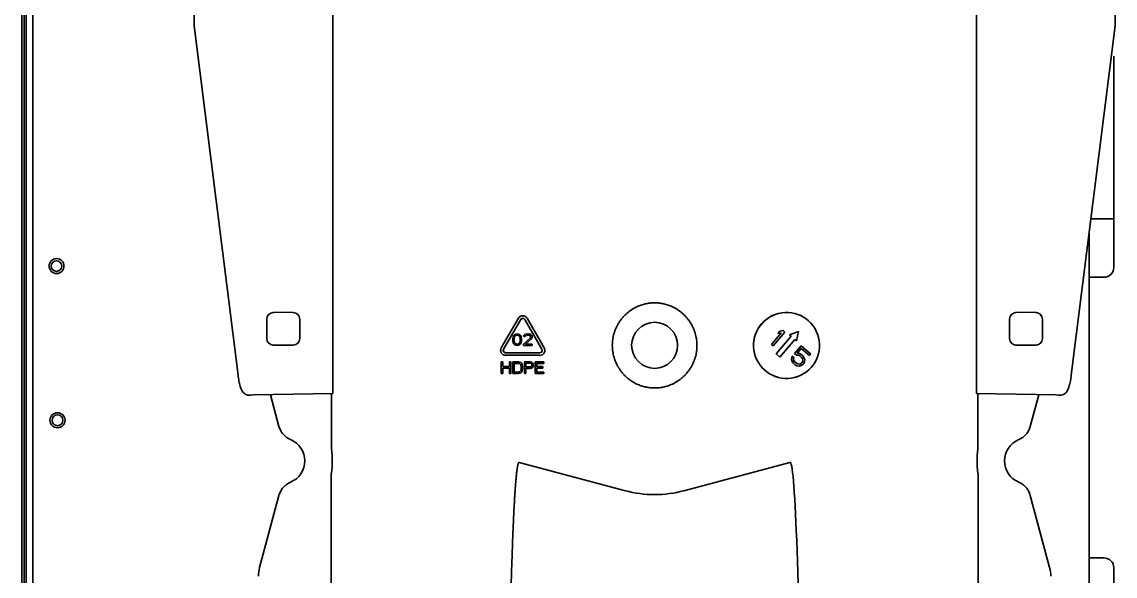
# Model space of a CAD drawing. Extents: x 6327 to 10269, y -393 to 3036.
# Drawn here: x 8426.8 to 8758, y 2470.8 to 2638.7 of the extents above; entities that cross this region are included whole.
import ezdxf

# ---------------------------------------------------------------- set-up
doc = ezdxf.new("R2010")
doc.units = 0
doc.header["$LTSCALE"] = 5
doc.layers.add('1', color=7, linetype='CONTINUOUS', true_color=0xffffff)

msp = doc.modelspace()

# ---------------------------------------------------------------- linework, layer by layer
at = {"layer": '1', "color": 7, "linetype": 'Continuous', "lineweight": 35}
for p, q in [((8426.77, 2898.93), (8426.77, 2249.53)), ((8428.07, 2264.33), (8428.07, 2899.73)), ((8427.46, 2252.53), (8427.46, 2895.93)), ((8430.07, 2853.71), (8430.07, 2359.74)), ((8520.97, 2561.44), (8520.97, 2827.06)), ((8715.97, 2821.06), (8715.97, 2561.44)), ((8478.97, 2637.85), (8478.97, 2646.17)), ((8757.97, 2646.17), (8757.97, 2637.85)), ((8479.04, 2636.69), (8492.25, 2531.72)), ((8744.7, 2531.72), (8757.9, 2636.69)), ((8757.57, 2628.33), (8757.57, 2564.33)), ((8757.57, 2579), (8750.65, 2579)), ((8750.07, 2399.33), (8750.07, 2574.45)), ((8520.97, 2558.51), (8520.97, 2561.44)), ((8715.97, 2558.51), (8715.97, 2561.44)), ((8754.57, 2561.33), (8750.07, 2561.33)), ((8520.97, 2556.25), (8520.97, 2558.51)), ((8715.97, 2558.51), (8715.97, 2556.25)), ((8520.97, 2553.32), (8520.97, 2556.25)), ((8715.97, 2553.32), (8715.97, 2556.25)), ((8502.94, 2550.67), (8505.97, 2550.73)), ((8505.97, 2550.73), (8509.01, 2550.67)), ((8520.97, 2538.24), (8520.97, 2553.32)), ((8656.01, 2550.4), (8656.01, 2550.4)), ((8715.97, 2553.32), (8715.97, 2538.24)), ((8727.94, 2550.67), (8730.97, 2550.73)), ((8730.97, 2550.73), (8734.01, 2550.67)), ((8500.97, 2542.78), (8500.97, 2548.67)), ((8510.97, 2548.67), (8510.97, 2542.78)), ((8577.21, 2548.95), (8572.02, 2539.95)), ((8577.91, 2548.55), (8572.71, 2539.55)), ((8572.71, 2539.55), (8577.9, 2548.55)), ((8577.91, 2548.55), (8577.9, 2548.55)), ((8578.88, 2549.65), (8578.87, 2549.66)), ((8579.12, 2548.55), (8584.31, 2539.55)), ((8579.81, 2548.95), (8579.81, 2548.95)), ((8585, 2539.95), (8579.81, 2548.95)), ((8579.81, 2548.95), (8585.01, 2539.95)), ((8725.97, 2548.67), (8725.97, 2542.78)), ((8735.97, 2548.67), (8735.97, 2542.78)), ((8575.8, 2543.68), (8575.66, 2543.38)), ((8576.02, 2543.9), (8575.8, 2543.68)), ((8576.38, 2544.13), (8576.02, 2543.9)), ((8576.46, 2543.75), (8576.24, 2543.6)), ((8576.24, 2543.6), (8576.46, 2543.75)), ((8576.82, 2544.2), (8576.38, 2544.13)), ((8576.83, 2543.83), (8576.46, 2543.75)), ((8576.46, 2543.75), (8576.82, 2543.83)), ((8576.46, 2543.75), (8576.46, 2543.75)), ((8577.26, 2544.13), (8576.82, 2544.2)), ((8576.83, 2543.83), (8576.82, 2543.83)), ((8576.82, 2543.83), (8577.19, 2543.75)), ((8577.19, 2543.75), (8576.83, 2543.83)), ((8577.19, 2543.75), (8577.41, 2543.6)), ((8577.26, 2544.12), (8577.26, 2544.13)), ((8577.62, 2543.9), (8577.26, 2544.13)), ((8577.26, 2544.12), (8577.63, 2543.9)), ((8577.63, 2543.9), (8577.62, 2543.9)), ((8577.84, 2543.68), (8577.62, 2543.9)), ((8577.63, 2543.9), (8577.85, 2543.68)), ((8577.85, 2543.68), (8577.84, 2543.68)), ((8577.99, 2543.38), (8577.84, 2543.68)), ((8577.85, 2543.68), (8577.99, 2543.38)), ((8578.86, 2543.68), (8578.79, 2543.38)), ((8579.16, 2543.98), (8578.86, 2543.68)), ((8579.45, 2544.13), (8579.16, 2543.98)), ((8579.3, 2543.6), (8579.52, 2543.75)), ((8579.53, 2543.75), (8579.31, 2543.6)), ((8579.96, 2544.2), (8579.45, 2544.13)), ((8579.52, 2543.75), (8579.88, 2543.83)), ((8579.53, 2543.75), (8579.52, 2543.75)), ((8579.89, 2543.83), (8579.53, 2543.75)), ((8579.89, 2543.83), (8579.88, 2543.83)), ((8579.88, 2543.83), (8580.18, 2543.83)), ((8580.18, 2543.83), (8579.89, 2543.83)), ((8580.25, 2544.2), (8579.96, 2544.2)), ((8580.54, 2543.75), (8580.18, 2543.83)), ((8580.18, 2543.83), (8580.18, 2543.83)), ((8580.18, 2543.83), (8580.54, 2543.75)), ((8580.69, 2544.13), (8580.25, 2544.2)), ((8580.54, 2543.75), (8580.76, 2543.61)), ((8580.69, 2544.13), (8580.98, 2543.98)), ((8580.69, 2544.13), (8580.69, 2544.13)), ((8580.98, 2543.98), (8580.69, 2544.13)), ((8580.98, 2543.98), (8581.27, 2543.68)), ((8580.98, 2543.98), (8580.98, 2543.98)), ((8581.27, 2543.68), (8580.98, 2543.98)), ((8581.27, 2543.68), (8581.35, 2543.38)), ((8581.27, 2543.68), (8581.27, 2543.68)), ((8581.34, 2543.38), (8581.27, 2543.68)), ((8653.83, 2541.01), (8656.8, 2544.49)), ((8656.8, 2544.49), (8653.84, 2541.02)), ((8654.36, 2540.57), (8657.93, 2544.75)), ((8655.74, 2544.31), (8656.35, 2545.02)), ((8656.35, 2545.02), (8655.74, 2544.31)), ((8656.8, 2544.49), (8655.74, 2544.31)), ((8655.74, 2544.31), (8655.74, 2544.31)), ((8657.41, 2545.2), (8656.35, 2545.02)), ((8656.35, 2545.02), (8656.35, 2545.02)), ((8656.8, 2544.49), (8656.8, 2544.49)), ((8656.8, 2544.49), (8656.8, 2544.49)), ((8657.93, 2544.75), (8657.41, 2545.2)), ((8659.29, 2543.92), (8662.01, 2544.88)), ((8659.29, 2543.92), (8659.29, 2543.92)), ((8659.79, 2543.49), (8659.29, 2543.92)), ((8659.29, 2543.92), (8659.8, 2543.49)), ((8661.48, 2542.05), (8662.01, 2544.89)), ((8662.01, 2544.88), (8662.01, 2544.89)), ((8662.01, 2544.88), (8662.01, 2544.89)), ((8505.97, 2540.73), (8502.94, 2540.78)), ((8509.01, 2540.78), (8505.97, 2540.73)), ((8575.58, 2543.16), (8575.51, 2542.78)), ((8575.51, 2542.78), (8575.51, 2542.12)), ((8575.51, 2542.12), (8575.58, 2541.74)), ((8575.66, 2543.38), (8575.58, 2543.16)), ((8575.58, 2541.74), (8575.66, 2541.52)), ((8575.66, 2541.52), (8575.8, 2541.22)), ((8575.8, 2541.22), (8576.02, 2541)), ((8575.87, 2542.71), (8575.95, 2543.16)), ((8575.87, 2542.71), (8575.88, 2542.71)), ((8575.87, 2542.19), (8575.87, 2542.71)), ((8575.88, 2542.19), (8575.87, 2542.19)), ((8575.95, 2541.74), (8575.87, 2542.19)), ((8575.95, 2543.16), (8575.88, 2542.71)), ((8575.88, 2542.71), (8575.88, 2542.19)), ((8575.88, 2542.19), (8575.95, 2541.74)), ((8576.24, 2543.6), (8575.95, 2543.16)), ((8575.95, 2543.16), (8576.24, 2543.6)), ((8575.95, 2543.16), (8575.95, 2543.16)), ((8575.95, 2541.74), (8576.24, 2541.29)), ((8575.95, 2541.74), (8575.95, 2541.74)), ((8576.24, 2541.3), (8575.95, 2541.74)), ((8576.02, 2541), (8576.38, 2540.77)), ((8576.24, 2543.6), (8576.24, 2543.6)), ((8576.24, 2541.29), (8576.24, 2541.3)), ((8576.46, 2541.15), (8576.24, 2541.3)), ((8576.24, 2541.29), (8576.46, 2541.15)), ((8576.39, 2540.77), (8576.38, 2540.77)), ((8576.38, 2540.77), (8576.82, 2540.7)), ((8576.83, 2540.7), (8576.39, 2540.77)), ((8576.82, 2541.07), (8576.46, 2541.15)), ((8577.19, 2541.15), (8576.82, 2541.07)), ((8576.82, 2540.7), (8577.26, 2540.77)), ((8576.83, 2540.7), (8576.82, 2540.7)), ((8577.26, 2540.77), (8576.83, 2540.7)), ((8577.41, 2541.3), (8577.19, 2541.15)), ((8577.63, 2541), (8577.26, 2540.77)), ((8577.26, 2540.77), (8577.62, 2541)), ((8577.26, 2540.77), (8577.26, 2540.77)), ((8577.41, 2543.6), (8577.7, 2543.16)), ((8577.7, 2541.74), (8577.41, 2541.3)), ((8577.62, 2541), (8577.84, 2541.22)), ((8577.63, 2541), (8577.62, 2541)), ((8577.85, 2541.22), (8577.63, 2541)), ((8577.7, 2543.16), (8577.77, 2542.71)), ((8577.77, 2542.19), (8577.7, 2541.74)), ((8577.77, 2542.71), (8577.77, 2542.19)), ((8577.84, 2541.22), (8577.99, 2541.52)), ((8577.85, 2541.22), (8577.84, 2541.22)), ((8577.99, 2541.52), (8577.85, 2541.22)), ((8577.99, 2543.38), (8578.07, 2543.16)), ((8577.99, 2543.38), (8577.99, 2543.38)), ((8578.06, 2543.16), (8577.99, 2543.38)), ((8578.07, 2541.74), (8577.99, 2541.52)), ((8577.99, 2541.52), (8578.06, 2541.74)), ((8577.99, 2541.52), (8577.99, 2541.52)), ((8578.07, 2543.16), (8578.06, 2543.16)), ((8578.13, 2542.79), (8578.06, 2543.16)), ((8578.06, 2541.74), (8578.13, 2542.12)), ((8578.07, 2541.74), (8578.06, 2541.74)), ((8578.07, 2543.16), (8578.14, 2542.78)), ((8578.14, 2542.11), (8578.07, 2541.74)), ((8578.14, 2542.78), (8578.13, 2542.79)), ((8578.13, 2542.12), (8578.13, 2542.79)), ((8578.14, 2542.11), (8578.13, 2542.12)), ((8578.14, 2542.78), (8578.14, 2542.11)), ((8580.76, 2542.93), (8578.72, 2541.07)), ((8578.72, 2541.07), (8578.72, 2540.7)), ((8581.35, 2540.7), (8578.72, 2540.7)), ((8578.72, 2540.7), (8578.72, 2540.7)), ((8578.72, 2540.7), (8581.34, 2540.7)), ((8578.8, 2543.38), (8578.79, 2543.38)), ((8578.79, 2543.38), (8579.16, 2543.38)), ((8579.16, 2543.38), (8578.8, 2543.38)), ((8579.31, 2543.6), (8579.16, 2543.38)), ((8579.16, 2543.38), (8579.3, 2543.6)), ((8579.16, 2543.38), (8579.16, 2543.38)), ((8579.31, 2543.6), (8579.3, 2543.6)), ((8579.3, 2541.07), (8581.12, 2542.71)), ((8581.34, 2541.07), (8579.3, 2541.07)), ((8581.13, 2542.71), (8579.31, 2541.07)), ((8580.76, 2543.61), (8580.9, 2543.38)), ((8580.9, 2543.23), (8580.76, 2542.93)), ((8580.9, 2543.38), (8580.9, 2543.23)), ((8581.12, 2542.71), (8581.27, 2542.93)), ((8581.13, 2542.71), (8581.12, 2542.71)), ((8581.27, 2542.93), (8581.13, 2542.71)), ((8581.35, 2543.23), (8581.27, 2542.93)), ((8581.27, 2542.93), (8581.34, 2543.23)), ((8581.27, 2542.93), (8581.27, 2542.93)), ((8581.35, 2543.38), (8581.34, 2543.38)), ((8581.34, 2543.23), (8581.34, 2543.38)), ((8581.35, 2543.23), (8581.34, 2543.23)), ((8581.35, 2541.07), (8581.34, 2541.07)), ((8581.34, 2540.7), (8581.34, 2541.07)), ((8581.35, 2540.7), (8581.34, 2540.7)), ((8581.35, 2543.38), (8581.35, 2543.23)), ((8581.35, 2541.07), (8581.35, 2540.7)), ((8653.83, 2541.01), (8653.84, 2541.02)), ((8654.36, 2540.57), (8653.83, 2541.01)), ((8653.84, 2541.02), (8654.36, 2540.57)), ((8654.36, 2540.57), (8654.36, 2540.57)), ((8659.8, 2543.49), (8655.25, 2538.16)), ((8655.25, 2538.16), (8659.79, 2543.49)), ((8656.43, 2537.16), (8660.98, 2542.48)), ((8659.79, 2543.49), (8659.8, 2543.49)), ((8660.83, 2538.27), (8662.81, 2540.59)), ((8662.81, 2540.59), (8660.83, 2538.27)), ((8661.48, 2542.05), (8660.97, 2542.48)), ((8660.98, 2542.48), (8661.48, 2542.05)), ((8661.48, 2542.05), (8661.48, 2542.05)), ((8662.81, 2540.59), (8662.81, 2540.59)), ((8665.77, 2538.06), (8662.81, 2540.59)), ((8730.97, 2540.73), (8727.94, 2540.78)), ((8734.01, 2540.78), (8730.97, 2540.73)), ((8520.97, 2535.29), (8520.97, 2538.24)), ((8572.71, 2539.55), (8572.71, 2539.55)), ((8572.95, 2537.75), (8572.96, 2537.74)), ((8583.7, 2538.5), (8573.31, 2538.5)), ((8573.32, 2537.7), (8573.31, 2537.7)), ((8573.31, 2537.7), (8583.7, 2537.7)), ((8583.71, 2537.7), (8573.32, 2537.7)), ((8583.71, 2537.7), (8583.7, 2537.7)), ((8585.01, 2539.95), (8585, 2539.95)), ((8656.43, 2537.16), (8655.25, 2538.16)), ((8655.25, 2538.16), (8656.43, 2537.16)), ((8655.25, 2538.16), (8655.25, 2538.16)), ((8656.43, 2537.16), (8656.43, 2537.16)), ((8660.02, 2536.97), (8660.15, 2537.47)), ((8660.15, 2537.47), (8660.02, 2536.97)), ((8660.15, 2537.47), (8660.15, 2537.47)), ((8660.67, 2537.03), (8660.15, 2537.47)), ((8660.54, 2536.52), (8660.67, 2537.03)), ((8660.83, 2538.27), (8660.83, 2538.27)), ((8661.44, 2537.75), (8660.83, 2538.27)), ((8660.83, 2538.27), (8661.44, 2537.75)), ((8661.44, 2537.75), (8661.44, 2537.75)), ((8662.02, 2537.72), (8661.44, 2537.75)), ((8661.44, 2537.75), (8662.02, 2537.72)), ((8661.65, 2538.35), (8662.87, 2539.77)), ((8662.31, 2538.24), (8661.65, 2538.35)), ((8662.02, 2537.72), (8662.02, 2537.72)), ((8662.44, 2537.51), (8662.02, 2537.72)), ((8662.02, 2537.72), (8662.45, 2537.51)), ((8662.83, 2537.96), (8662.31, 2538.24)), ((8662.44, 2537.51), (8662.45, 2537.51)), ((8662.97, 2537.07), (8662.44, 2537.51)), ((8662.45, 2537.51), (8662.97, 2537.07)), ((8663.35, 2537.51), (8662.83, 2537.96)), ((8665.39, 2537.61), (8662.86, 2539.77)), ((8662.87, 2539.77), (8665.39, 2537.61)), ((8662.97, 2537.07), (8662.97, 2537.07)), ((8663.24, 2536.68), (8662.97, 2537.07)), ((8662.97, 2537.07), (8663.24, 2536.68)), ((8663.71, 2537.05), (8663.35, 2537.51)), ((8663.92, 2536.41), (8663.71, 2537.05)), ((8665.39, 2537.61), (8665.77, 2538.06)), ((8665.39, 2537.61), (8665.39, 2537.61)), ((8715.97, 2535.29), (8715.97, 2538.24)), ((8520.97, 2533.52), (8520.97, 2535.29)), ((8572.45, 2535.7), (8572.01, 2535.7)), ((8572.01, 2535.7), (8572.01, 2532.2)), ((8572.45, 2535.7), (8572.45, 2535.7)), ((8572.45, 2534.29), (8572.45, 2535.7)), ((8572.45, 2535.7), (8572.45, 2534.29)), ((8574.49, 2534.29), (8572.45, 2534.29)), ((8572.45, 2533.84), (8572.45, 2533.84)), ((8572.45, 2533.84), (8574.49, 2533.84)), ((8572.45, 2532.2), (8572.45, 2533.84)), ((8574.49, 2533.84), (8572.45, 2533.84)), ((8572.45, 2533.84), (8572.45, 2532.2)), ((8574.93, 2535.7), (8574.49, 2535.7)), ((8574.49, 2535.7), (8574.49, 2534.29)), ((8574.49, 2533.84), (8574.49, 2532.2)), ((8574.93, 2535.7), (8574.93, 2535.7)), ((8574.93, 2532.2), (8574.93, 2535.7)), ((8574.93, 2535.7), (8574.93, 2532.2)), ((8575.51, 2535.7), (8575.51, 2532.2)), ((8577.26, 2535.7), (8575.51, 2535.7)), ((8575.95, 2535.25), (8575.95, 2532.65)), ((8577.26, 2535.25), (8575.95, 2535.25)), ((8575.95, 2535.25), (8575.95, 2535.25)), ((8575.95, 2532.65), (8575.95, 2535.25)), ((8575.95, 2535.25), (8577.26, 2535.25)), ((8577.62, 2535.63), (8577.26, 2535.7)), ((8577.26, 2535.25), (8577.55, 2535.18)), ((8577.55, 2535.18), (8577.77, 2535.03)), ((8577.63, 2535.62), (8577.62, 2535.63)), ((8577.91, 2535.48), (8577.62, 2535.63)), ((8577.63, 2535.62), (8577.92, 2535.48)), ((8577.77, 2535.03), (8577.91, 2534.81)), ((8577.92, 2535.48), (8577.91, 2535.48)), ((8578.2, 2535.18), (8577.91, 2535.48)), ((8577.91, 2534.81), (8577.99, 2534.51)), ((8577.92, 2535.48), (8578.21, 2535.18)), ((8577.99, 2534.51), (8577.99, 2533.39)), ((8578.21, 2535.18), (8578.2, 2535.18)), ((8578.35, 2534.88), (8578.2, 2535.18)), ((8578.21, 2535.18), (8578.36, 2534.88)), ((8578.36, 2534.88), (8578.35, 2534.88)), ((8578.42, 2534.51), (8578.35, 2534.88)), ((8578.36, 2534.88), (8578.43, 2534.51)), ((8578.43, 2534.51), (8578.42, 2534.51)), ((8578.42, 2533.39), (8578.42, 2534.51)), ((8578.43, 2534.51), (8578.43, 2533.39)), ((8580.75, 2535.7), (8579.01, 2535.7)), ((8579.01, 2535.7), (8579.01, 2532.2)), ((8579.45, 2535.33), (8579.44, 2535.33)), ((8579.44, 2534.21), (8579.44, 2535.33)), ((8579.44, 2535.33), (8580.83, 2535.33)), ((8580.83, 2534.21), (8579.44, 2534.21)), ((8579.45, 2533.76), (8579.44, 2533.76)), ((8579.44, 2532.2), (8579.44, 2533.76)), ((8579.44, 2533.76), (8580.75, 2533.76)), ((8579.45, 2535.33), (8579.45, 2534.21)), ((8580.83, 2535.33), (8579.45, 2535.33)), ((8580.76, 2533.76), (8579.45, 2533.76)), ((8579.45, 2533.76), (8579.45, 2532.2)), ((8581.12, 2535.63), (8580.75, 2535.7)), ((8580.75, 2533.76), (8581.12, 2533.84)), ((8580.76, 2533.76), (8580.75, 2533.76)), ((8581.12, 2533.84), (8580.76, 2533.76)), ((8580.83, 2535.33), (8581.05, 2535.25)), ((8581.05, 2534.29), (8580.83, 2534.21)), ((8581.05, 2535.25), (8581.19, 2535.11)), ((8581.19, 2534.43), (8581.05, 2534.29)), ((8581.12, 2535.63), (8581.12, 2535.63)), ((8581.41, 2535.4), (8581.12, 2535.63)), ((8581.12, 2535.63), (8581.42, 2535.4)), ((8581.12, 2533.84), (8581.41, 2534.06)), ((8581.42, 2534.06), (8581.12, 2533.84)), ((8581.12, 2533.84), (8581.12, 2533.84)), ((8581.19, 2535.11), (8581.27, 2534.88)), ((8581.27, 2534.66), (8581.19, 2534.43)), ((8581.27, 2534.88), (8581.27, 2534.66)), ((8581.42, 2535.4), (8581.41, 2535.4)), ((8581.63, 2535.11), (8581.41, 2535.4)), ((8581.41, 2534.06), (8581.63, 2534.36)), ((8581.42, 2534.06), (8581.41, 2534.06)), ((8581.42, 2535.4), (8581.63, 2535.1)), ((8581.63, 2534.36), (8581.42, 2534.06)), ((8581.63, 2535.1), (8581.63, 2535.11)), ((8581.7, 2534.88), (8581.63, 2535.11)), ((8581.63, 2535.1), (8581.71, 2534.88)), ((8581.63, 2534.36), (8581.7, 2534.58)), ((8581.71, 2534.58), (8581.63, 2534.36)), ((8581.63, 2534.36), (8581.63, 2534.36)), ((8581.7, 2534.58), (8581.7, 2534.88)), ((8581.7, 2534.88), (8581.71, 2534.88)), ((8581.71, 2534.58), (8581.7, 2534.58)), ((8581.71, 2534.88), (8581.71, 2534.58)), ((8584.91, 2535.7), (8582.29, 2535.7)), ((8582.29, 2535.7), (8582.29, 2532.2)), ((8582.73, 2535.25), (8582.72, 2535.25)), ((8582.72, 2534.29), (8582.72, 2535.25)), ((8582.72, 2535.25), (8584.91, 2535.25)), ((8584.62, 2534.29), (8582.72, 2534.29)), ((8582.73, 2533.84), (8582.72, 2533.84)), ((8582.72, 2532.65), (8582.72, 2533.84)), ((8582.72, 2533.84), (8584.62, 2533.84)), ((8584.91, 2535.25), (8582.73, 2535.25)), ((8582.73, 2535.25), (8582.73, 2534.29)), ((8584.62, 2533.84), (8582.73, 2533.84)), ((8582.73, 2533.84), (8582.73, 2532.65)), ((8584.62, 2534.28), (8584.62, 2534.29)), ((8584.62, 2533.84), (8584.62, 2534.29)), ((8584.62, 2534.28), (8584.62, 2533.84)), ((8584.62, 2533.84), (8584.62, 2533.84)), ((8584.91, 2535.7), (8584.91, 2535.7)), ((8584.91, 2535.25), (8584.91, 2535.7)), ((8584.91, 2535.7), (8584.91, 2535.25)), ((8584.91, 2535.25), (8584.91, 2535.25)), ((8659.98, 2536.39), (8660.02, 2536.97)), ((8660.02, 2536.97), (8659.98, 2536.39)), ((8660.18, 2535.75), (8659.98, 2536.39)), ((8659.98, 2536.39), (8660.19, 2535.75)), ((8659.98, 2536.39), (8659.98, 2536.39)), ((8660.02, 2536.97), (8660.02, 2536.97)), ((8660.54, 2535.29), (8660.18, 2535.75)), ((8660.18, 2535.75), (8660.19, 2535.75)), ((8660.19, 2535.75), (8660.55, 2535.29)), ((8660.65, 2536.12), (8660.54, 2536.52)), ((8661.07, 2534.84), (8660.54, 2535.29)), ((8660.54, 2535.29), (8660.55, 2535.29)), ((8660.55, 2535.29), (8661.07, 2534.84)), ((8660.93, 2535.73), (8660.65, 2536.12)), ((8661.45, 2535.29), (8660.93, 2535.73)), ((8661.58, 2534.56), (8661.07, 2534.84)), ((8661.07, 2534.84), (8661.07, 2534.84)), ((8661.07, 2534.84), (8661.58, 2534.56)), ((8661.87, 2535.08), (8661.45, 2535.29)), ((8661.58, 2534.56), (8661.58, 2534.56)), ((8662.24, 2534.45), (8661.58, 2534.56)), ((8661.58, 2534.56), (8662.25, 2534.45)), ((8662.29, 2535.03), (8661.87, 2535.08)), ((8662.81, 2534.59), (8662.24, 2534.45)), ((8662.24, 2534.45), (8662.25, 2534.45)), ((8662.69, 2535.15), (8662.29, 2535.03)), ((8662.29, 2535.03), (8662.29, 2535.03)), ((8662.69, 2535.15), (8663, 2535.34)), ((8663, 2535.34), (8662.69, 2535.15)), ((8662.69, 2535.15), (8662.69, 2535.15)), ((8662.81, 2534.59), (8663.36, 2534.88)), ((8662.81, 2534.59), (8662.81, 2534.59)), ((8662.81, 2534.59), (8662.81, 2534.59)), ((8663, 2535.34), (8663.15, 2535.52)), ((8663.16, 2535.52), (8663, 2535.34)), ((8663, 2535.34), (8663, 2535.34)), ((8663.15, 2535.52), (8663.29, 2535.86)), ((8663.15, 2535.52), (8663.16, 2535.52)), ((8663.3, 2535.86), (8663.16, 2535.52)), ((8663.24, 2536.68), (8663.24, 2536.68)), ((8663.35, 2536.28), (8663.24, 2536.68)), ((8663.24, 2536.68), (8663.35, 2536.28)), ((8663.29, 2535.86), (8663.35, 2536.28)), ((8663.29, 2535.86), (8663.3, 2535.86)), ((8663.35, 2536.28), (8663.3, 2535.86)), ((8663.35, 2536.28), (8663.35, 2536.28)), ((8663.36, 2534.88), (8663.67, 2535.24)), ((8663.67, 2535.24), (8663.87, 2535.83)), ((8663.87, 2535.83), (8663.92, 2536.41)), ((8715.97, 2535.29), (8715.97, 2533.52)), ((8520.97, 2530.56), (8520.97, 2533.52)), ((8520.97, 2527.61), (8520.97, 2530.56)), ((8572.02, 2532.2), (8572.01, 2532.2)), ((8572.01, 2532.2), (8572.45, 2532.2)), ((8572.45, 2532.2), (8572.02, 2532.2)), ((8572.45, 2532.2), (8572.45, 2532.2)), ((8574.49, 2532.2), (8574.93, 2532.2)), ((8574.49, 2532.2), (8574.49, 2532.2)), ((8574.93, 2532.2), (8574.49, 2532.2)), ((8574.93, 2532.2), (8574.93, 2532.2)), ((8575.51, 2532.2), (8575.51, 2532.2)), ((8575.51, 2532.2), (8577.26, 2532.2)), ((8577.26, 2532.2), (8575.51, 2532.2)), ((8577.26, 2532.65), (8575.95, 2532.65)), ((8577.55, 2532.72), (8577.26, 2532.65)), ((8577.26, 2532.2), (8577.62, 2532.28)), ((8577.63, 2532.27), (8577.26, 2532.2)), ((8577.26, 2532.2), (8577.26, 2532.2)), ((8577.77, 2532.87), (8577.55, 2532.72)), ((8577.62, 2532.28), (8577.91, 2532.42)), ((8577.63, 2532.27), (8577.62, 2532.28)), ((8577.92, 2532.42), (8577.63, 2532.27)), ((8577.91, 2533.09), (8577.77, 2532.87)), ((8577.99, 2533.39), (8577.91, 2533.09)), ((8577.91, 2532.42), (8578.2, 2532.72)), ((8577.92, 2532.42), (8577.91, 2532.42)), ((8578.21, 2532.72), (8577.92, 2532.42)), ((8578.2, 2532.72), (8578.35, 2533.02)), ((8578.21, 2532.72), (8578.2, 2532.72)), ((8578.36, 2533.02), (8578.21, 2532.72)), ((8578.35, 2533.02), (8578.42, 2533.39)), ((8578.36, 2533.02), (8578.35, 2533.02)), ((8578.43, 2533.39), (8578.36, 2533.02)), ((8578.43, 2533.39), (8578.42, 2533.39)), ((8579.01, 2532.2), (8579.01, 2532.2)), ((8579.01, 2532.2), (8579.44, 2532.2)), ((8579.45, 2532.2), (8579.01, 2532.2)), ((8579.45, 2532.2), (8579.44, 2532.2)), ((8582.29, 2532.2), (8584.91, 2532.2)), ((8582.29, 2532.2), (8582.29, 2532.2)), ((8584.91, 2532.2), (8582.29, 2532.2)), ((8584.91, 2532.65), (8582.72, 2532.65)), ((8584.91, 2532.2), (8584.91, 2532.65)), ((8584.91, 2532.65), (8584.91, 2532.65)), ((8584.91, 2532.65), (8584.91, 2532.2)), ((8584.91, 2532.2), (8584.91, 2532.2)), ((8660.86, 2531), (8660.86, 2531)), ((8715.97, 2530.56), (8715.97, 2533.52)), ((8715.97, 2530.56), (8715.97, 2527.61)), ((8520.97, 2527.61), (8520.97, 2526.11)), ((8715.97, 2526.11), (8715.97, 2527.61)), ((8496, 2525.67), (8495.46, 2525.66)), ((8496.96, 2525.69), (8496, 2525.67)), ((8520.97, 2526.11), (8496.96, 2525.69)), ((8504.67, 2516.17), (8502.1, 2525.78)), ((8739.98, 2525.69), (8715.97, 2526.11)), ((8734.85, 2525.78), (8732.27, 2516.17)), ((8740.95, 2525.67), (8739.98, 2525.69)), ((8741.48, 2525.66), (8740.95, 2525.67)), ((8609.61, 2496.7), (8577.47, 2505.25)), ((8659.47, 2505.25), (8627.34, 2496.7)), ((8498.81, 2473.41), (8504.67, 2495.28)), ((8732.27, 2495.28), (8738.13, 2473.41)), ((8750.07, 2476.33), (8754.57, 2476.33)), ((8757.57, 2473.33), (8757.57, 2409.33))]:
    msp.add_line(p, q, dxfattribs=at)
for centre, radius in [((8437.27, 2564.73), 2.25), ((8437.27, 2564.73), 1.6), ((8618.47, 2540.73), 6.97), ((8437.57, 2518.03), 2.28), ((8437.57, 2518.03), 1.65)]:
    msp.add_circle(centre, radius, dxfattribs=at)
for centre, radius, start, end in [((8754.57, 2564.33), 3, 270, 0), ((8502.97, 2548.67), 2, 91, 180), ((8508.97, 2548.67), 2, 0, 89), ((8727.97, 2548.67), 2, 91, 180), ((8733.97, 2548.67), 2, 0, 89), ((8502.97, 2542.78), 2, 180, 269), ((8508.97, 2542.78), 2, 271, 0), ((8727.97, 2542.78), 2, 180, 269), ((8733.97, 2542.78), 2, 271, 0), ((8505.47, 2505.73), 7, 292.5978, 67.4022), ((8731.47, 2505.73), 7, 112.5978, 247.4022), ((8754.57, 2473.33), 3, 0, 90), ((8508.47, 2470.82), 10, 165.0001, 179.9999)]:
    msp.add_arc(centre, radius, start, end, dxfattribs=at)
for centre, major_axis, ratio, start_param, end_param in [((8658.43, 2540.7), (2.43, -9.7), 0.999838, 3.141683, 6.283177), ((8578.51, 2548.2), (-0.36, -1.46), 0.999838, 2.339425, 4.43382), ((8578.51, 2548.2), (0.17, 0.679), 0.999838, 5.481018, 7.575413), ((8578.51, 2548.2), (-0.17, -0.679), 0.999838, 3.141609, 4.43382), ((8578.51, 2548.2), (0.36, 1.46), 0.999838, 5.481018, 6.283203), ((8573.31, 2539.2), (-0.36, -1.46), 0.999838, 4.43382, 6.528215), ((8573.31, 2539.2), (0.17, 0.679), 0.999838, 1.292228, 3.386623), ((8573.32, 2539.2), (-0.17, -0.679), 0.999838, 4.43382, 6.283177), ((8573.32, 2539.2), (0.36, 1.46), 0.999838, 3.141577, 3.386623), ((8583.7, 2539.2), (-0.36, -1.46), 0.999838, 0.24503, 2.339425), ((8583.7, 2539.2), (0.17, 0.679), 0.999838, 3.386623, 5.481018), ((8583.71, 2539.2), (0.36, 1.46), 0.999838, 3.386623, 5.481018), ((8659.47, 2322.34), (-0.07, -182.94), 0.021861, 2.096015, 3.159067), ((8618.47, 2529.25), (33.82, 0), 0.997564, 4.447131, 4.977647), ((8728.47, 2470.82), (-9.92, -1.31), 0.999845, 3.010713, 3.272472)]:
    msp.add_ellipse(centre, major_axis=major_axis, ratio=ratio, start_param=start_param, end_param=end_param, dxfattribs=at)
msp.add_ellipse((8658.44, 2540.7), major_axis=(-2.43, 9.7), ratio=0.999838, dxfattribs=at)
for points, degree in [([(8478.97, 2637.86), (8479.05, 2636.64)], 1), ([(8757.9, 2636.64), (8757.97, 2637.86)], 1), ([(8520.53, 2509.65), (8520.55, 2517.96), (8520.56, 2526.11)], 2), ([(8716.38, 2526.11), (8716.4, 2517.96), (8716.42, 2509.65)], 2), ([(8520.35, 2369.25), (8520.52, 2501.74)], 1), ([(8716.43, 2501.74), (8716.59, 2369.25)], 1)]:
    msp.add_open_spline(points, degree=degree, dxfattribs=at)
for points, knots in [([(8623.84, 2552.41), (8623.42, 2552.6), (8622.56, 2552.95), (8621.67, 2553.2), (8621.16, 2553.31), (8621.11, 2553.32), (8620.99, 2553.34), (8620.82, 2553.38), (8620.65, 2553.41), (8620.31, 2553.46), (8620.08, 2553.5), (8619.4, 2553.57), (8618.94, 2553.6), (8618.01, 2553.6), (8617.09, 2553.55), (8616.18, 2553.4), (8615.67, 2553.28), (8615.61, 2553.27), (8615.5, 2553.24), (8615.33, 2553.2), (8614.94, 2553.1), (8614.61, 2553), (8613.96, 2552.77), (8613.53, 2552.6), (8613.11, 2552.41)], [0, 0, 0, 0, 0.125, 0.25, 0.25, 0.265625, 0.265625, 0.28125, 0.3125, 0.3125, 0.375, 0.375, 0.5, 0.5, 0.625, 0.75, 0.75, 0.765625, 0.765625, 0.78125, 0.8125, 0.875, 0.875, 1, 1, 1, 1]), ([(8613.11, 2552.41), (8612.83, 2552.28), (8612.56, 2552.14), (8612.03, 2551.84), (8611.5, 2551.53), (8610.76, 2551), (8610.28, 2550.61), (8610, 2550.36), (8609.94, 2550.31), (8609.83, 2550.21), (8609.77, 2550.16), (8609.6, 2550), (8609.49, 2549.89), (8609.17, 2549.56), (8608.76, 2549.11), (8608.19, 2548.4), (8607.67, 2547.65), (8607.36, 2547.13), (8607.18, 2546.79), (8607.14, 2546.72), (8607.07, 2546.58), (8606.97, 2546.38), (8606.87, 2546.17), (8606.68, 2545.75), (8606.45, 2545.19), (8606.16, 2544.32), (8606.01, 2543.73), (8605.91, 2543.29), (8605.87, 2543.06), (8605.83, 2542.84), (8605.81, 2542.68), (8605.8, 2542.61), (8605.74, 2542.23), (8605.71, 2541.92), (8605.66, 2541.31), (8605.64, 2540.71), (8605.68, 2539.8), (8605.74, 2539.19), (8605.8, 2538.74), (8605.83, 2538.59), (8605.87, 2538.36), (8605.88, 2538.28), (8605.91, 2538.13), (8605.99, 2537.76), (8606.08, 2537.39), (8606.25, 2536.8), (8606.44, 2536.22), (8606.79, 2535.38), (8607.06, 2534.83), (8607.24, 2534.5), (8607.28, 2534.43), (8607.35, 2534.3), (8607.39, 2534.23), (8607.51, 2534.03), (8607.59, 2533.9), (8607.84, 2533.51), (8608.18, 2533.01), (8608.75, 2532.3), (8609.37, 2531.63), (8609.81, 2531.21), (8610.1, 2530.95), (8610.16, 2530.9), (8610.27, 2530.8), (8610.45, 2530.66), (8610.63, 2530.51), (8611, 2530.24), (8611.5, 2529.88), (8612.28, 2529.41), (8612.82, 2529.13), (8613.1, 2529)], [0, 0, 0, 0, 0.03125, 0.03125, 0.0625, 0.09375, 0.125, 0.125, 0.132813, 0.132813, 0.140625, 0.140625, 0.15625, 0.15625, 0.1875, 0.21875, 0.25, 0.28125, 0.28125, 0.289063, 0.289063, 0.296875, 0.3125, 0.3125, 0.34375, 0.375, 0.40625, 0.40625, 0.421875, 0.429688, 0.429688, 0.4375, 0.4375, 0.46875, 0.46875, 0.5, 0.53125, 0.5625, 0.5625, 0.578125, 0.578125, 0.585938, 0.585938, 0.59375, 0.625, 0.625, 0.65625, 0.6875, 0.71875, 0.71875, 0.726563, 0.726563, 0.734375, 0.734375, 0.75, 0.75, 0.78125, 0.8125, 0.84375, 0.875, 0.875, 0.882813, 0.882813, 0.890625, 0.90625, 0.90625, 0.9375, 0.96875, 1, 1, 1, 1]), ([(8623.84, 2529), (8624.12, 2529.13), (8624.39, 2529.27), (8624.93, 2529.57), (8625.45, 2529.88), (8626.19, 2530.41), (8626.67, 2530.79), (8626.95, 2531.05), (8627.01, 2531.1), (8627.13, 2531.2), (8627.18, 2531.25), (8627.35, 2531.41), (8627.46, 2531.52), (8627.78, 2531.85), (8628.19, 2532.29), (8628.76, 2533.01), (8629.28, 2533.76), (8629.59, 2534.28), (8629.77, 2534.62), (8629.81, 2534.69), (8629.88, 2534.83), (8629.98, 2535.03), (8630.08, 2535.24), (8630.27, 2535.66), (8630.5, 2536.22), (8630.79, 2537.08), (8630.94, 2537.67), (8631.03, 2538.12), (8631.08, 2538.35), (8631.12, 2538.57), (8631.14, 2538.73), (8631.15, 2538.8), (8631.21, 2539.18), (8631.24, 2539.49), (8631.28, 2540.09), (8631.3, 2540.7), (8631.27, 2541.61), (8631.21, 2542.22), (8631.14, 2542.67), (8631.12, 2542.82), (8631.08, 2543.05), (8631.06, 2543.13), (8631.03, 2543.28), (8630.95, 2543.65), (8630.86, 2544.02), (8630.69, 2544.61), (8630.5, 2545.19), (8630.15, 2546.03), (8629.88, 2546.58), (8629.66, 2546.98), (8629.59, 2547.11), (8629.43, 2547.38), (8629.35, 2547.51), (8629.11, 2547.9), (8628.76, 2548.4), (8628.19, 2549.11), (8627.58, 2549.78), (8627.13, 2550.2), (8626.79, 2550.51), (8626.67, 2550.61), (8626.43, 2550.8), (8626.31, 2550.89), (8625.94, 2551.17), (8625.44, 2551.52), (8624.66, 2552), (8624.11, 2552.28), (8623.84, 2552.41)], [0, 0, 0, 0, 0.03125, 0.03125, 0.0625, 0.09375, 0.125, 0.125, 0.132812, 0.132812, 0.140625, 0.140625, 0.15625, 0.15625, 0.1875, 0.21875, 0.25, 0.28125, 0.28125, 0.289062, 0.289062, 0.296875, 0.3125, 0.3125, 0.34375, 0.375, 0.40625, 0.40625, 0.421875, 0.429687, 0.429687, 0.4375, 0.4375, 0.46875, 0.46875, 0.5, 0.53125, 0.5625, 0.5625, 0.578125, 0.578125, 0.585937, 0.585937, 0.59375, 0.625, 0.625, 0.65625, 0.6875, 0.71875, 0.71875, 0.734375, 0.734375, 0.75, 0.75, 0.78125, 0.8125, 0.84375, 0.875, 0.875, 0.890625, 0.890625, 0.90625, 0.90625, 0.9375, 0.96875, 1, 1, 1, 1]), ([(8492.25, 2531.72), (8492.29, 2531.4), (8492.42, 2530.46), (8492.69, 2529.07), (8493.11, 2527.67), (8493.58, 2526.7), (8494.27, 2525.97), (8494.97, 2525.69), (8495.36, 2525.66), (8495.46, 2525.66)], [0, 0, 0, 0, 0.10018, 0.295503, 0.496793, 0.714677, 0.849634, 0.961722, 1, 1, 1, 1]), ([(8741.48, 2525.66), (8741.8, 2525.68), (8742.36, 2525.79), (8743.01, 2526.29), (8743.47, 2526.92), (8743.88, 2527.81), (8744.27, 2529.11), (8744.53, 2530.5), (8744.66, 2531.44), (8744.7, 2531.72)], [0, 0, 0, 0, 0.112809, 0.221177, 0.342381, 0.507281, 0.705354, 0.912323, 1, 1, 1, 1]), ([(8613.1, 2529), (8613.52, 2528.8), (8614.38, 2528.46), (8615.27, 2528.21), (8615.78, 2528.1), (8615.84, 2528.08), (8615.95, 2528.06), (8616.12, 2528.03), (8616.29, 2528), (8616.63, 2527.94), (8616.86, 2527.91), (8617.55, 2527.83), (8618.01, 2527.81), (8618.94, 2527.81), (8619.86, 2527.86), (8620.77, 2528.01), (8621.28, 2528.12), (8621.34, 2528.13), (8621.45, 2528.16), (8621.62, 2528.2), (8622.01, 2528.31), (8622.34, 2528.41), (8622.99, 2528.63), (8623.42, 2528.8), (8623.84, 2529)], [0, 0, 0, 0, 0.125, 0.25, 0.25, 0.265625, 0.265625, 0.28125, 0.3125, 0.3125, 0.375, 0.375, 0.5, 0.5, 0.625, 0.75, 0.75, 0.765625, 0.765625, 0.78125, 0.8125, 0.875, 0.875, 1, 1, 1, 1]), ([(8508.16, 2512.19), (8507.95, 2512.28), (8507.74, 2512.38), (8507.35, 2512.6), (8507.15, 2512.72), (8506.88, 2512.92), (8506.79, 2512.99), (8506.65, 2513.1), (8506.61, 2513.13), (8506.52, 2513.21), (8506.48, 2513.25), (8506.27, 2513.44), (8506.11, 2513.6), (8505.81, 2513.95), (8505.67, 2514.12), (8505.47, 2514.41), (8505.41, 2514.5), (8505.32, 2514.65), (8505.29, 2514.7), (8505.23, 2514.8), (8505.21, 2514.85), (8505.07, 2515.1), (8504.88, 2515.52), (8504.73, 2515.95), (8504.67, 2516.17)], [0, 0, 0, 0, 0.125, 0.125, 0.25, 0.25, 0.3125, 0.3125, 0.34375, 0.34375, 0.375, 0.375, 0.5, 0.5, 0.625, 0.625, 0.6875, 0.6875, 0.71875, 0.71875, 0.75, 0.75, 0.875, 1, 1, 1, 1]), ([(8728.78, 2512.19), (8729, 2512.28), (8729.2, 2512.38), (8729.6, 2512.6), (8729.79, 2512.72), (8730.07, 2512.92), (8730.16, 2512.99), (8730.29, 2513.1), (8730.34, 2513.13), (8730.42, 2513.21), (8730.47, 2513.25), (8730.68, 2513.44), (8730.84, 2513.6), (8731.14, 2513.95), (8731.28, 2514.12), (8731.47, 2514.41), (8731.54, 2514.5), (8731.63, 2514.65), (8731.66, 2514.7), (8731.71, 2514.8), (8731.74, 2514.85), (8731.88, 2515.1), (8732.07, 2515.52), (8732.21, 2515.95), (8732.27, 2516.17)], [0, 0, 0, 0, 0.125, 0.125, 0.25, 0.25, 0.3125, 0.3125, 0.34375, 0.34375, 0.375, 0.375, 0.5, 0.5, 0.625, 0.625, 0.6875, 0.6875, 0.71875, 0.71875, 0.75, 0.75, 0.875, 1, 1, 1, 1]), ([(8520.53, 2509.65), (8520.58, 2509.32), (8520.66, 2508.67), (8520.72, 2508.01), (8520.75, 2507.52), (8520.76, 2507.35), (8520.78, 2507.02), (8520.79, 2506.85), (8520.8, 2506.36), (8520.81, 2506.03), (8520.81, 2505.03), (8520.78, 2504.37), (8520.71, 2503.39), (8520.68, 2503.06), (8520.61, 2502.4), (8520.56, 2502.07), (8520.52, 2501.74)], [0, 0, 0, 0, 0.125, 0.25, 0.25, 0.3125, 0.3125, 0.375, 0.375, 0.5, 0.5, 0.75, 0.75, 0.875, 0.875, 1, 1, 1, 1]), ([(8716.43, 2501.74), (8716.38, 2502.07), (8716.3, 2502.73), (8716.24, 2503.39), (8716.2, 2503.88), (8716.19, 2504.05), (8716.17, 2504.38), (8716.16, 2504.54), (8716.15, 2505.04), (8716.14, 2505.37), (8716.14, 2506.36), (8716.16, 2507.02), (8716.23, 2508.01), (8716.26, 2508.34), (8716.33, 2509), (8716.37, 2509.32), (8716.42, 2509.65)], [0, 0, 0, 0, 0.125, 0.25, 0.25, 0.3125, 0.3125, 0.375, 0.375, 0.5, 0.5, 0.75, 0.75, 0.875, 0.875, 1, 1, 1, 1]), ([(8577.47, 2505.25), (8577.44, 2505.27), (8577.39, 2505.29), (8577.31, 2505.24), (8577.23, 2505.12), (8577.16, 2504.96), (8577.1, 2504.75), (8577.03, 2504.48), (8576.96, 2504.18), (8576.9, 2503.84), (8576.84, 2503.47), (8576.78, 2503.07), (8576.72, 2502.62), (8576.67, 2502.13), (8576.61, 2501.6), (8576.54, 2501), (8576.48, 2500.35), (8576.42, 2499.63), (8576.35, 2498.84), (8576.29, 2497.96), (8576.21, 2496.98), (8576.14, 2495.89), (8576.06, 2494.68), (8575.99, 2493.34), (8575.9, 2491.86), (8575.82, 2490.24), (8575.73, 2488.45), (8575.64, 2486.48), (8575.55, 2484.31), (8575.46, 2481.93), (8575.36, 2479.29), (8575.26, 2476.37), (8575.15, 2473.12), (8575.04, 2469.53), (8574.93, 2465.57), (8574.82, 2461.24), (8574.71, 2456.66), (8574.6, 2451.89), (8574.49, 2446.82), (8574.39, 2441.36), (8574.28, 2435.39), (8574.18, 2428.86), (8574.08, 2421.78), (8574.01, 2416.7), (8573.98, 2414.07)], [0, 0, 0, 0, 0.023807, 0.047616, 0.071426, 0.095236, 0.119045, 0.142855, 0.166664, 0.190474, 0.214283, 0.238093, 0.261903, 0.285712, 0.309522, 0.333331, 0.357141, 0.380951, 0.40476, 0.42857, 0.452379, 0.476189, 0.499999, 0.523808, 0.547618, 0.571427, 0.595237, 0.619047, 0.642856, 0.666666, 0.690475, 0.714285, 0.738094, 0.761904, 0.785714, 0.809523, 0.833333, 0.857142, 0.880952, 0.904762, 0.928571, 0.952381, 0.97619, 1, 1, 1, 1]), ([(8508.16, 2499.26), (8507.95, 2499.17), (8507.74, 2499.08), (8507.35, 2498.85), (8507.15, 2498.73), (8506.88, 2498.53), (8506.79, 2498.46), (8506.65, 2498.36), (8506.61, 2498.32), (8506.52, 2498.24), (8506.48, 2498.21), (8506.27, 2498.01), (8506.11, 2497.85), (8505.81, 2497.51), (8505.67, 2497.33), (8505.47, 2497.05), (8505.41, 2496.95), (8505.32, 2496.81), (8505.29, 2496.76), (8505.23, 2496.66), (8505.21, 2496.61), (8505.07, 2496.35), (8504.88, 2495.94), (8504.73, 2495.5), (8504.67, 2495.28)], [0, 0, 0, 0, 0.125, 0.125, 0.25, 0.25, 0.3125, 0.3125, 0.34375, 0.34375, 0.375, 0.375, 0.5, 0.5, 0.625, 0.625, 0.6875, 0.6875, 0.71875, 0.71875, 0.75, 0.75, 0.875, 1, 1, 1, 1]), ([(8728.78, 2499.26), (8729, 2499.17), (8729.2, 2499.08), (8729.6, 2498.85), (8729.79, 2498.73), (8730.07, 2498.53), (8730.16, 2498.46), (8730.29, 2498.36), (8730.34, 2498.32), (8730.42, 2498.24), (8730.47, 2498.21), (8730.68, 2498.01), (8730.84, 2497.85), (8731.14, 2497.51), (8731.28, 2497.33), (8731.47, 2497.05), (8731.54, 2496.95), (8731.63, 2496.81), (8731.66, 2496.76), (8731.71, 2496.66), (8731.74, 2496.61), (8731.88, 2496.35), (8732.07, 2495.94), (8732.21, 2495.5), (8732.27, 2495.28)], [0, 0, 0, 0, 0.125, 0.125, 0.25, 0.25, 0.3125, 0.3125, 0.34375, 0.34375, 0.375, 0.375, 0.5, 0.5, 0.625, 0.625, 0.6875, 0.6875, 0.71875, 0.71875, 0.75, 0.75, 0.875, 1, 1, 1, 1])]:
    msp.add_open_spline(points, degree=3, knots=knots, dxfattribs=at)

doc.saveas('drawing.dxf')
